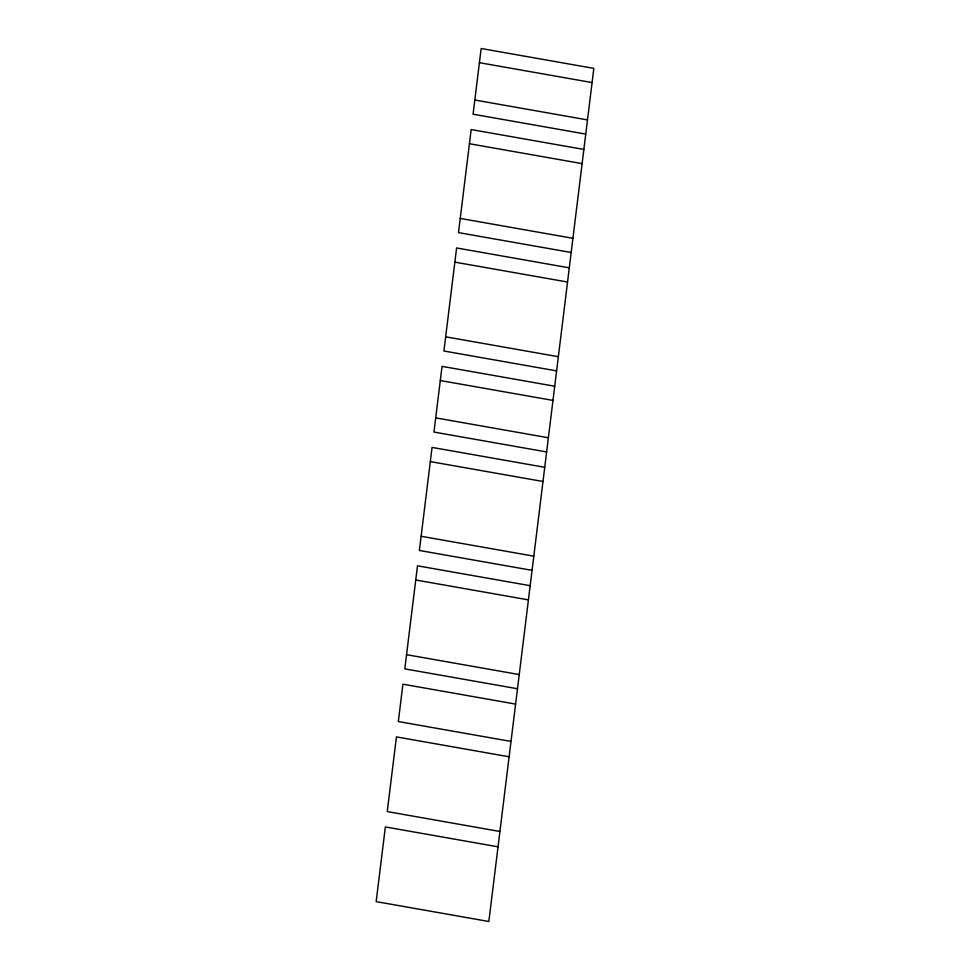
<?xml version="1.0" encoding="UTF-8"?>
<svg xmlns="http://www.w3.org/2000/svg" width="970" height="970" viewBox="0 0 970 970"><rect width="100%" height="100%" fill="white"/><g stroke="black" fill="none" stroke-linecap="round" stroke-linejoin="round"><path stroke-width="1.45" d="M479.41 62.686L592.088 82.571M474.815 100.019L587.493 119.904M585.747 134.09L473.069 114.205L481.156 48.5L593.834 68.385L488.844 921.5L376.166 901.615L385.357 826.937L498.034 846.822M583.855 149.441L471.178 129.556L458.495 232.606L571.172 252.491M469.431 143.742L582.109 163.627M460.241 218.42L572.918 238.305M569.293 267.841L456.603 247.956L443.92 351.007L556.61 370.892M454.857 262.142L567.547 282.027M445.666 336.82L558.356 356.705M554.719 386.242L442.041 366.357L433.954 432.062L546.631 451.947M440.295 380.531L552.973 400.416M435.7 417.876L548.377 437.761M544.74 467.297L432.062 447.412L419.379 550.463L532.057 570.348M430.316 461.599L542.994 481.484M421.125 536.277L533.803 556.162M530.178 585.698L417.488 565.813L404.805 668.863L517.495 688.748M415.742 579.987L528.432 599.872M406.551 654.677L519.241 674.562M515.603 704.087L402.926 684.202L398.33 721.547L511.008 741.432M509.117 756.782L396.439 736.897L387.248 811.587L499.926 831.472"/></g></svg>
